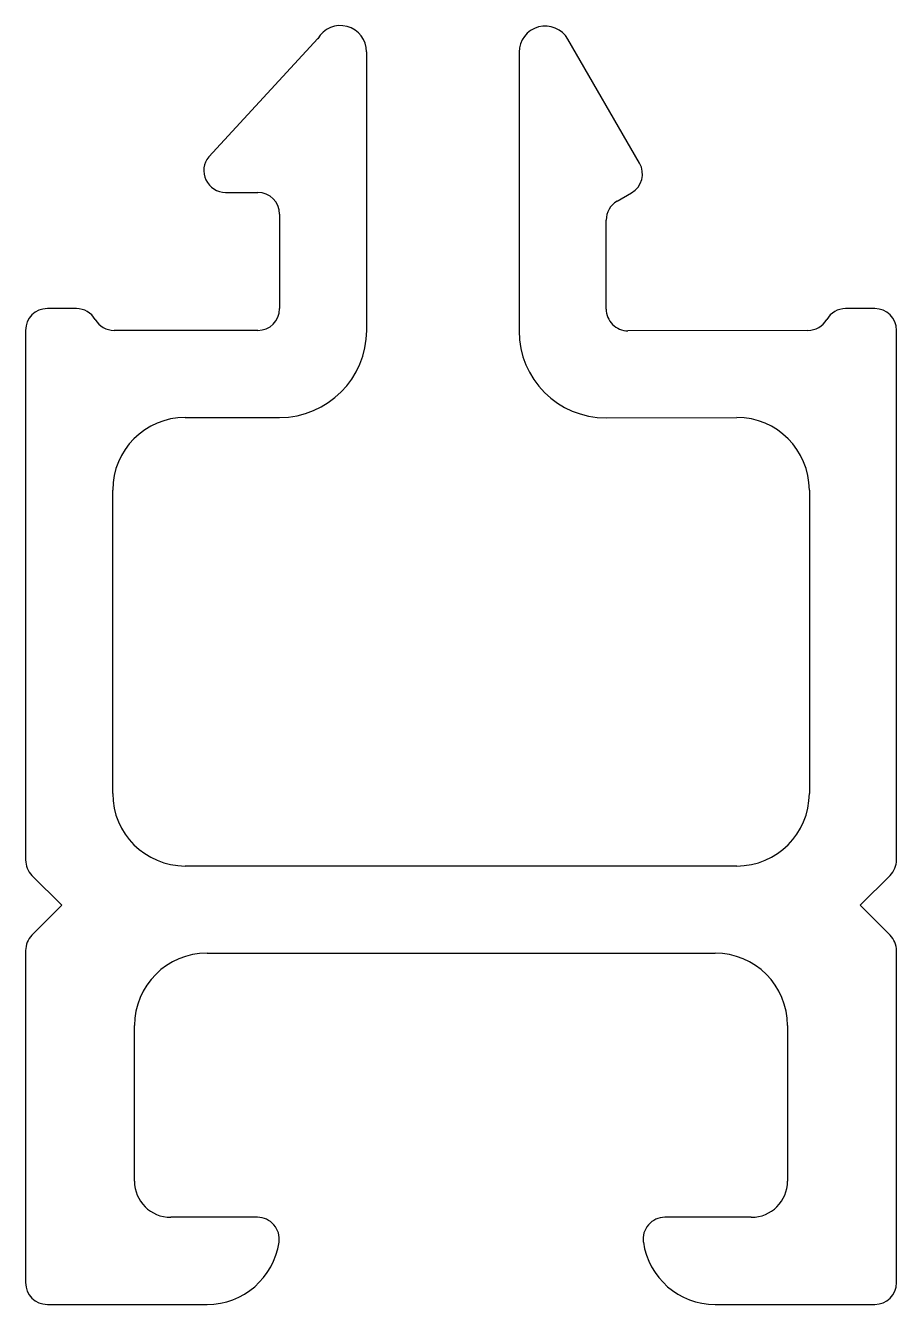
# Model space of a CAD drawing. Extents: x 829.6 to 841.6, y 474 to 491.6.
import ezdxf

# ---------------------------------------------------------------- set-up
doc = ezdxf.new("R2010")
doc.units = 0
doc.layers.get('0').update_dxf_attribs({"linetype": 'CONTINUOUS'})

msp = doc.modelspace()

# ---------------------------------------------------------------- linework, layer by layer
at = {"color": 0}
for p, q in [((833.6, 491.418), (832.098, 489.79)), ((838.034, 489.704), (837.048, 491.411)), ((834.274, 487.398), (834.274, 491.237)), ((836.374, 491.23), (836.374, 487.392)), ((832.33, 489.3), (832.774, 489.3)), ((837.724, 489.178), (837.924, 489.294)), ((833.074, 489), (833.074, 487.698)), ((837.574, 487.692), (837.574, 488.918)), ((830.274, 487.698), (829.874, 487.698)), ((841.274, 487.698), (840.874, 487.698)), ((829.574, 487.398), (829.574, 480.1)), ((832.774, 487.398), (830.793, 487.398)), ((840.354, 487.398), (837.874, 487.392)), ((841.574, 480.1), (841.574, 487.398)), ((831.774, 486.198), (833.074, 486.198)), ((837.574, 486.192), (839.374, 486.198)), ((830.774, 481.017), (830.774, 485.198)), ((840.374, 485.198), (840.374, 481.017)), ((829.661, 479.888), (830.074, 479.476)), ((839.374, 480.017), (831.774, 480.017)), ((841.074, 479.476), (841.486, 479.888)), ((830.074, 479.476), (829.661, 479.064)), ((841.486, 479.064), (841.074, 479.476)), ((829.574, 478.851), (829.574, 474.276)), ((832.074, 478.817), (839.074, 478.817)), ((841.574, 474.276), (841.574, 478.851)), ((831.074, 475.676), (831.074, 477.817)), ((840.074, 477.817), (840.074, 475.676)), ((832.769, 475.176), (831.574, 475.176)), ((839.574, 475.176), (838.383, 475.176)), ((829.874, 473.976), (832.076, 473.976)), ((839.076, 473.976), (841.274, 473.976))]:
    msp.add_line(p, q, dxfattribs=at)
for centre, radius, start, end in [((833.912, 491.237), 0.361, 0, 150), ((836.735, 491.23), 0.361, 30, 180), ((832.33, 489.6), 0.3, 140.7073, 270), ((837.774, 489.554), 0.3, 300, 30), ((832.774, 489), 0.3, 0, 90), ((837.874, 488.918), 0.3, 120, 180), ((829.874, 487.398), 0.3, 90, 180), ((830.274, 487.398), 0.3, 30, 90), ((832.774, 487.698), 0.3, 270, 0), ((837.874, 487.692), 0.3, 180, 270.1272), ((840.874, 487.398), 0.3, 90, 150.0537), ((841.274, 487.398), 0.3, 0, 90), ((830.793, 487.698), 0.3, 210, 270), ((840.354, 487.698), 0.3, 270.1272, 330.0537), ((833.074, 487.398), 1.2, 270, 0), ((837.574, 487.392), 1.2, 180, 270), ((831.774, 485.198), 1, 90, 180), ((839.374, 485.198), 1, 0, 90), ((831.774, 481.017), 1, 180, 270), ((839.374, 481.017), 1, 270, 0), ((829.874, 480.1), 0.3, 180, 225), ((841.274, 480.1), 0.3, 315, 0), ((829.874, 478.851), 0.3, 135, 180), ((841.274, 478.851), 0.3, 0, 45), ((832.074, 477.817), 1, 90, 180), ((839.074, 477.817), 1, 360, 90), ((831.574, 475.676), 0.5, 180, 270), ((839.574, 475.676), 0.5, 270, 0), ((832.769, 474.876), 0.3, 351.7868, 90), ((838.383, 474.876), 0.3, 90, 188.2132), ((832.076, 474.976), 1, 270, 351.7868), ((839.076, 474.976), 1, 188.2132, 270), ((829.874, 474.276), 0.3, 180, 270), ((841.274, 474.276), 0.3, 270, 0)]:
    msp.add_arc(centre, radius, start, end, dxfattribs=at)

doc.saveas('drawing.dxf')
